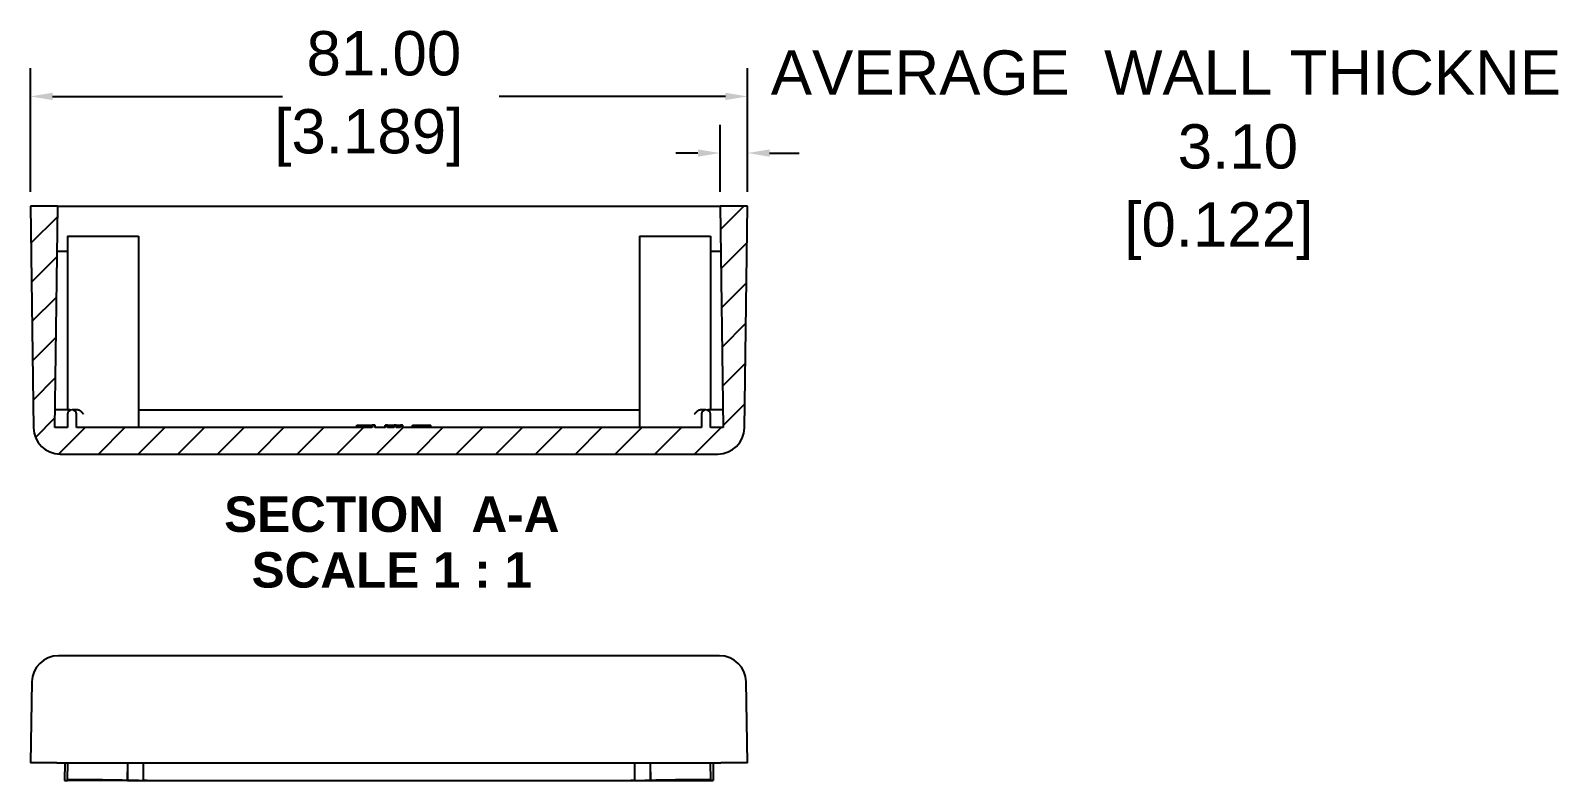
# Model space of a CAD drawing. Extents: x 13 to 546, y 6 to 425.
# Drawn here: x 129.5 to 301.2, y 226 to 310.7 of the extents above; entities that cross this region are included whole.
import ezdxf

# ---------------------------------------------------------------- set-up
doc = ezdxf.new("R2010")
doc.units = 0
doc.layers.get('DEFPOINTS').update_dxf_attribs({"linetype": 'CONTINUOUS'})
for name, color, linetype in [('DIMENSION__ANSI_', 7, 'CONTINUOUS'), ('HATCH__ANSI_', 7, 'CONTINUOUS'), ('SYMBOL__ANSI_', 7, 'CONTINUOUS'), ('VISIBLE__ANSI_', 7, 'CONTINUOUS')]:
    doc.layers.add(name, color=color, linetype=linetype)
doc.styles.add('NOTE_TEXT__ANSI_', font='ARIAL.TTF')
doc.styles.add('TEXT_STYLE62', font='ARIALBD.TTF')
doc.dimstyles.get("Standard").update_dxf_attribs({"dimtxt": 2.5, "dimasz": 2.5, "dimexe": 1.25, "dimexo": 0.625, "dimtad": 1, "dimcen": 2.5, "dimazin": 3, "dimtfac": 1, "dimtmove": 0, "dimatfit": 3})

# ---------------------------------------------------------------- blocks, each defined once
blk = doc.blocks.new('*X32')
at = {"layer": 'HATCH__ANSI_', "linetype": 'CONTINUOUS'}
for p, q in [((207.39, 288.21), (210.03, 290.85)), ((129.51, 286.67), (132.54, 289.69)), ((129.57, 282.24), (132.47, 285.14)), ((207.45, 283.78), (210.4, 286.73)), ((207.51, 279.36), (210.33, 282.17)), ((129.63, 277.81), (132.41, 280.58)), ((207.58, 274.93), (210.27, 277.62)), ((129.7, 273.38), (132.35, 276.03)), ((207.64, 270.5), (210.2, 273.07)), ((129.76, 268.95), (132.28, 271.48)), ((207.7, 266.07), (210.14, 268.51)), ((130.02, 264.73), (132.22, 266.92)), ((132.64, 262.85), (135.64, 265.85)), ((137.13, 262.85), (140.13, 265.85)), ((141.62, 262.85), (144.62, 265.85)), ((146.11, 262.85), (149.11, 265.85)), ((150.6, 262.85), (153.6, 265.85)), ((155.09, 262.85), (158.09, 265.85)), ((159.58, 262.85), (162.58, 265.85)), ((164.07, 262.85), (167.07, 265.85)), ((168.56, 262.85), (171.56, 265.85)), ((173.05, 262.85), (176.05, 265.85)), ((177.54, 262.85), (180.54, 265.85)), ((182.03, 262.85), (185.03, 265.85)), ((186.52, 262.85), (189.52, 265.85)), ((191.01, 262.85), (194.01, 265.85)), ((195.5, 262.85), (198.5, 265.85)), ((199.99, 262.85), (202.99, 265.85)), ((204.48, 262.85), (207.48, 265.85))]:
    blk.add_line(p, q, dxfattribs=at)
blk = doc.blocks.new('*X48')
at = {"layer": 'DIMENSION__ANSI_', "linetype": 'CONTINUOUS', "style": 'NOTE_TEXT__ANSI_'}
for s, p in [('81.00', (160.64, 305.61)), (' [3.189]', (155.05, 296.8))]:
    blk.add_text(s, height=5, dxfattribs=at).set_placement(p)
blk = doc.blocks.new('*D10')
at = {"layer": 'DEFPOINTS', "color": 0}
for p in [(210.45, 303.23), (129.45, 290.85), (210.45, 290.85)]:
    blk.add_point(p, dxfattribs=at)
at = {"layer": 'DIMENSION__ANSI_'}
for p, q in [((129.45, 292.45), (129.45, 306.41)), ((210.45, 292.45), (210.45, 306.41)), ((131.95, 303.23), (157.94, 303.23)), ((207.95, 303.23), (182.39, 303.23))]:
    blk.add_line(p, q, dxfattribs=at)
for points in [[(131.95, 303.65), (131.95, 302.82), (129.45, 303.23)], [(207.95, 303.65), (207.95, 302.82), (210.45, 303.23)]]:
    blk.add_solid(points, dxfattribs=at)
blk.add_blockref('*X48', (0, 0), dxfattribs=at)
blk = doc.blocks.new('*X49')
at = {"layer": 'DIMENSION__ANSI_', "linetype": 'CONTINUOUS', "style": 'NOTE_TEXT__ANSI_'}
for s, p in [('AVERAGE  WALL THICKNESS', (213.08, 303.43)), ('3.10', (259.04, 295.09)), (' [0.122]', (251.06, 286.28))]:
    blk.add_text(s, height=5, dxfattribs=at).set_placement(p)
blk = doc.blocks.new('*D11')
at = {"layer": 'DEFPOINTS', "color": 0}
for p in [(207.35, 296.84), (207.35, 290.85), (210.45, 290.85)]:
    blk.add_point(p, dxfattribs=at)
at = {"layer": 'DIMENSION__ANSI_'}
for p, q in [((207.35, 292.45), (207.35, 300.01)), ((210.45, 292.45), (210.45, 300.01)), ((204.85, 296.84), (202.35, 296.84)), ((212.95, 296.84), (216.27, 296.84))]:
    blk.add_line(p, q, dxfattribs=at)
for points in [[(204.85, 297.25), (204.85, 296.42), (207.35, 296.84)], [(212.95, 297.25), (212.95, 296.42), (210.45, 296.84)]]:
    blk.add_solid(points, dxfattribs=at)
blk.add_blockref('*X49', (0, 0), dxfattribs=at)

msp = doc.modelspace()

# ---------------------------------------------------------------- linework, layer by layer
at = {"layer": 'VISIBLE__ANSI_'}
for p, q in [((132.553, 290.85), (129.453, 290.85)), ((129.453, 290.85), (129.803, 265.808)), ((132.204, 265.85), (132.553, 290.85)), ((132.553, 290.85), (207.353, 290.85)), ((210.453, 290.85), (207.353, 290.85)), ((207.353, 290.85), (207.702, 265.85)), ((210.103, 265.808), (210.453, 290.85)), ((133.653, 287.45), (141.653, 287.45)), ((133.653, 287.45), (133.653, 267.85)), ((141.653, 287.45), (141.653, 265.85)), ((198.253, 287.45), (206.253, 287.45)), ((198.253, 287.45), (198.253, 265.85)), ((206.253, 287.45), (206.253, 267.85)), ((132.482, 285.75), (133.653, 285.75)), ((206.253, 285.75), (207.424, 285.75)), ((133.945, 267.85), (132.232, 267.85)), ((133.653, 267.35), (133.653, 265.85)), ((134.802, 267.85), (134.153, 267.85)), ((134.653, 265.85), (134.653, 267.35)), ((141.653, 267.85), (198.253, 267.85)), ((205.753, 267.85), (205.104, 267.85)), ((205.253, 267.35), (205.253, 265.85)), ((207.674, 267.85), (205.961, 267.85)), ((206.253, 265.85), (206.253, 267.35)), ((133.653, 265.85), (132.204, 265.85)), ((168.041, 265.85), (134.653, 265.85)), ((166.33, 266.1), (166.365, 266.1)), ((166.33, 265.85), (166.33, 266.1)), ((166.365, 266.1), (167.757, 266.1)), ((166.365, 265.85), (166.365, 266.1)), ((167.757, 266.1), (168.041, 266.1)), ((168.365, 266.1), (168.041, 266.1)), ((168.041, 266.1), (168.041, 265.85)), ((168.365, 265.85), (168.365, 266.1)), ((168.365, 266.1), (168.399, 266.1)), ((169.559, 265.85), (168.365, 265.85)), ((168.399, 265.85), (168.399, 266.1)), ((169.512, 266.1), (169.559, 266.1)), ((169.512, 265.85), (169.512, 266.1)), ((169.771, 266.1), (169.559, 266.1)), ((169.559, 266.1), (169.559, 265.85)), ((169.771, 265.85), (169.771, 266.1)), ((169.771, 266.1), (170.168, 266.1)), ((170.557, 265.85), (169.771, 265.85)), ((170.168, 266.1), (170.557, 266.1)), ((170.768, 266.1), (170.557, 266.1)), ((170.557, 266.1), (170.557, 265.85)), ((170.768, 265.85), (170.768, 266.1)), ((170.768, 266.1), (171.242, 266.1)), ((171.242, 265.85), (170.768, 265.85)), ((171.476, 266.1), (171.242, 266.1)), ((171.242, 266.1), (171.242, 265.85)), ((171.476, 265.85), (171.476, 266.1)), ((171.476, 266.1), (171.512, 266.1)), ((205.253, 265.85), (171.476, 265.85)), ((171.512, 265.85), (171.512, 266.1)), ((172.625, 266.1), (173.645, 266.1)), ((172.625, 265.85), (172.625, 266.1)), ((173.645, 266.1), (174.693, 266.1)), ((174.693, 265.85), (174.693, 266.1)), ((207.702, 265.85), (206.253, 265.85)), ((132.802, 262.85), (207.103, 262.85)), ((207.294, 240.07), (132.612, 240.07)), ((129.613, 237.122), (129.453, 227.97)), ((210.453, 227.97), (210.293, 237.122)), ((132.452, 227.97), (129.453, 227.97)), ((132.452, 227.97), (207.453, 227.97)), ((133.353, 227.97), (133.319, 225.988)), ((133.653, 226.039), (133.678, 227.97)), ((140.432, 227.97), (140.42, 225.988)), ((140.431, 225.988), (140.455, 227.97)), ((142.209, 225.988), (142.223, 227.97)), ((197.682, 227.97), (197.697, 225.988)), ((199.45, 227.97), (199.475, 225.988)), ((199.486, 225.988), (199.473, 227.97)), ((206.228, 227.97), (206.252, 226.039)), ((206.552, 227.97), (206.587, 225.988)), ((210.453, 227.97), (207.453, 227.97)), ((133.319, 225.988), (133.653, 225.988)), ((133.319, 225.988), (133.653, 225.982)), ((133.653, 226.038), (133.653, 225.97)), ((141.653, 225.97), (133.653, 225.97)), ((140.431, 225.988), (142.209, 225.988)), ((141.062, 225.97), (140.431, 225.988)), ((141.062, 225.97), (142.636, 225.97)), ((141.653, 225.97), (141.653, 225.97)), ((142.636, 225.97), (142.209, 225.988)), ((142.209, 225.988), (197.697, 225.988)), ((142.636, 225.97), (197.27, 225.97)), ((197.697, 225.988), (197.27, 225.97)), ((197.27, 225.97), (198.843, 225.97)), ((197.697, 225.988), (199.475, 225.988)), ((198.253, 225.97), (206.253, 225.97)), ((198.253, 225.97), (198.253, 225.97)), ((199.475, 225.988), (198.843, 225.97)), ((206.253, 225.97), (206.253, 226.038)), ((206.587, 225.988), (206.253, 225.982)), ((206.253, 225.988), (206.587, 225.988))]:
    msp.add_line(p, q, dxfattribs=at)
at = {"layer": 'VISIBLE__ANSI_', "flags": 128}
for points in [[(133.945, 267.85), (133.947, 267.85), (133.95, 267.849), (133.952, 267.849), (133.955, 267.849), (133.957, 267.849), (133.96, 267.848), (133.962, 267.848), (133.965, 267.847), (133.967, 267.847), (133.97, 267.846), (133.972, 267.845), (133.975, 267.844), (133.978, 267.843), (133.98, 267.842), (133.983, 267.841), (133.986, 267.84), (133.988, 267.839), (133.991, 267.837), (133.994, 267.836), (133.996, 267.835), (133.999, 267.833), (134.002, 267.831), (134.004, 267.83), (134.007, 267.828)], [(134.802, 267.85), (134.835, 267.848), (134.868, 267.842), (134.902, 267.834), (134.935, 267.822), (134.969, 267.807), (135.001, 267.789), (135.033, 267.77), (135.063, 267.749), (135.093, 267.726), (135.121, 267.703), (135.147, 267.679), (135.173, 267.655), (135.197, 267.63), (135.221, 267.604), (135.245, 267.578), (135.268, 267.552), (135.291, 267.525), (135.313, 267.499), (135.334, 267.472), (135.355, 267.446), (135.375, 267.421), (135.394, 267.396), (135.413, 267.372), (135.431, 267.35)], [(204.475, 267.35), (204.493, 267.372), (204.511, 267.396), (204.531, 267.421), (204.551, 267.446), (204.572, 267.472), (204.593, 267.499), (204.615, 267.525), (204.638, 267.552), (204.661, 267.578), (204.684, 267.604), (204.709, 267.63), (204.733, 267.655), (204.758, 267.679), (204.785, 267.703), (204.813, 267.726), (204.842, 267.749), (204.873, 267.77), (204.904, 267.789), (204.937, 267.807), (204.97, 267.822), (205.004, 267.834), (205.037, 267.842), (205.071, 267.848), (205.104, 267.85)], [(205.899, 267.828), (205.901, 267.83), (205.904, 267.831), (205.907, 267.833), (205.909, 267.835), (205.912, 267.836), (205.915, 267.837), (205.917, 267.839), (205.92, 267.84), (205.923, 267.841), (205.925, 267.842), (205.928, 267.843), (205.931, 267.844), (205.933, 267.845), (205.936, 267.846), (205.938, 267.847), (205.941, 267.847), (205.944, 267.848), (205.946, 267.848), (205.949, 267.849), (205.951, 267.849), (205.954, 267.849), (205.956, 267.849), (205.959, 267.85), (205.961, 267.85)]]:
    msp.add_lwpolyline(points, dxfattribs=at)
at = {"layer": 'VISIBLE__ANSI_'}
for points in [[(140.42, 225.988), (139.809, 226.002), (139.117, 226.015), (138.37, 226.027), (137.596, 226.037), (136.823, 226.046), (136.083, 226.052), (135.401, 226.056), (134.804, 226.058), (134.315, 226.057), (133.952, 226.053), (133.728, 226.047), (133.653, 226.038)], [(206.253, 226.038), (206.177, 226.047), (205.954, 226.053), (205.591, 226.057), (205.101, 226.058), (204.505, 226.056), (203.823, 226.052), (203.082, 226.046), (202.31, 226.037), (201.536, 226.027), (200.788, 226.015), (200.096, 226.002), (199.486, 225.988)]]:
    msp.add_lwpolyline(points, dxfattribs=at)
for centre, radius, start, end in [((134.153, 267.35), 0.5, 0, 180), ((205.753, 267.35), 0.5, 0, 180), ((132.802, 265.85), 3, 180.8, 270), ((207.103, 265.85), 3, 270, 359.2), ((132.612, 237.07), 3, 90, 179), ((207.294, 237.07), 3, 1, 90)]:
    msp.add_arc(centre, radius, start, end, dxfattribs=at)

# ---------------------------------------------------------------- block references
at = {"layer": 'HATCH__ANSI_'}
msp.add_blockref('*X32', (0, 0), dxfattribs=at)

# ---------------------------------------------------------------- texts
at = {"layer": 'SYMBOL__ANSI_', "linetype": 'CONTINUOUS', "style": 'TEXT_STYLE62'}
for s, p in [('SECTION  A-A', (151.335, 254.056)), ('SCALE 1 : 1', (154.438, 247.762))]:
    msp.add_text(s, height=4, dxfattribs=at).set_placement(p)

# ---------------------------------------------------------------- dimensions: what is measured, and where the dimension line sits
at = {"layer": 'DIMENSION__ANSI_'}
dim = msp.add_linear_dim(base=(210.453, 303.233), p1=(129.453, 290.85), p2=(210.453, 290.85), angle=180, dimstyle='Standard', dxfattribs=at)
dim.commit()
dim.dimension.update_dxf_attribs({"geometry": '*D10', "text_midpoint": (170.167, 303.233), "dimtype": 160})
dim = msp.add_linear_dim(base=(207.353, 296.835), p1=(210.453, 290.85), p2=(207.353, 290.85), angle=180, text='AVERAGE  WALL THICKNESS\\P<>', dimstyle='Standard', dxfattribs=at)
dim.commit()
dim.dimension.update_dxf_attribs({"geometry": '*D11', "text_midpoint": (266.179, 296.835), "dimtype": 160})

doc.saveas('drawing.dxf')
